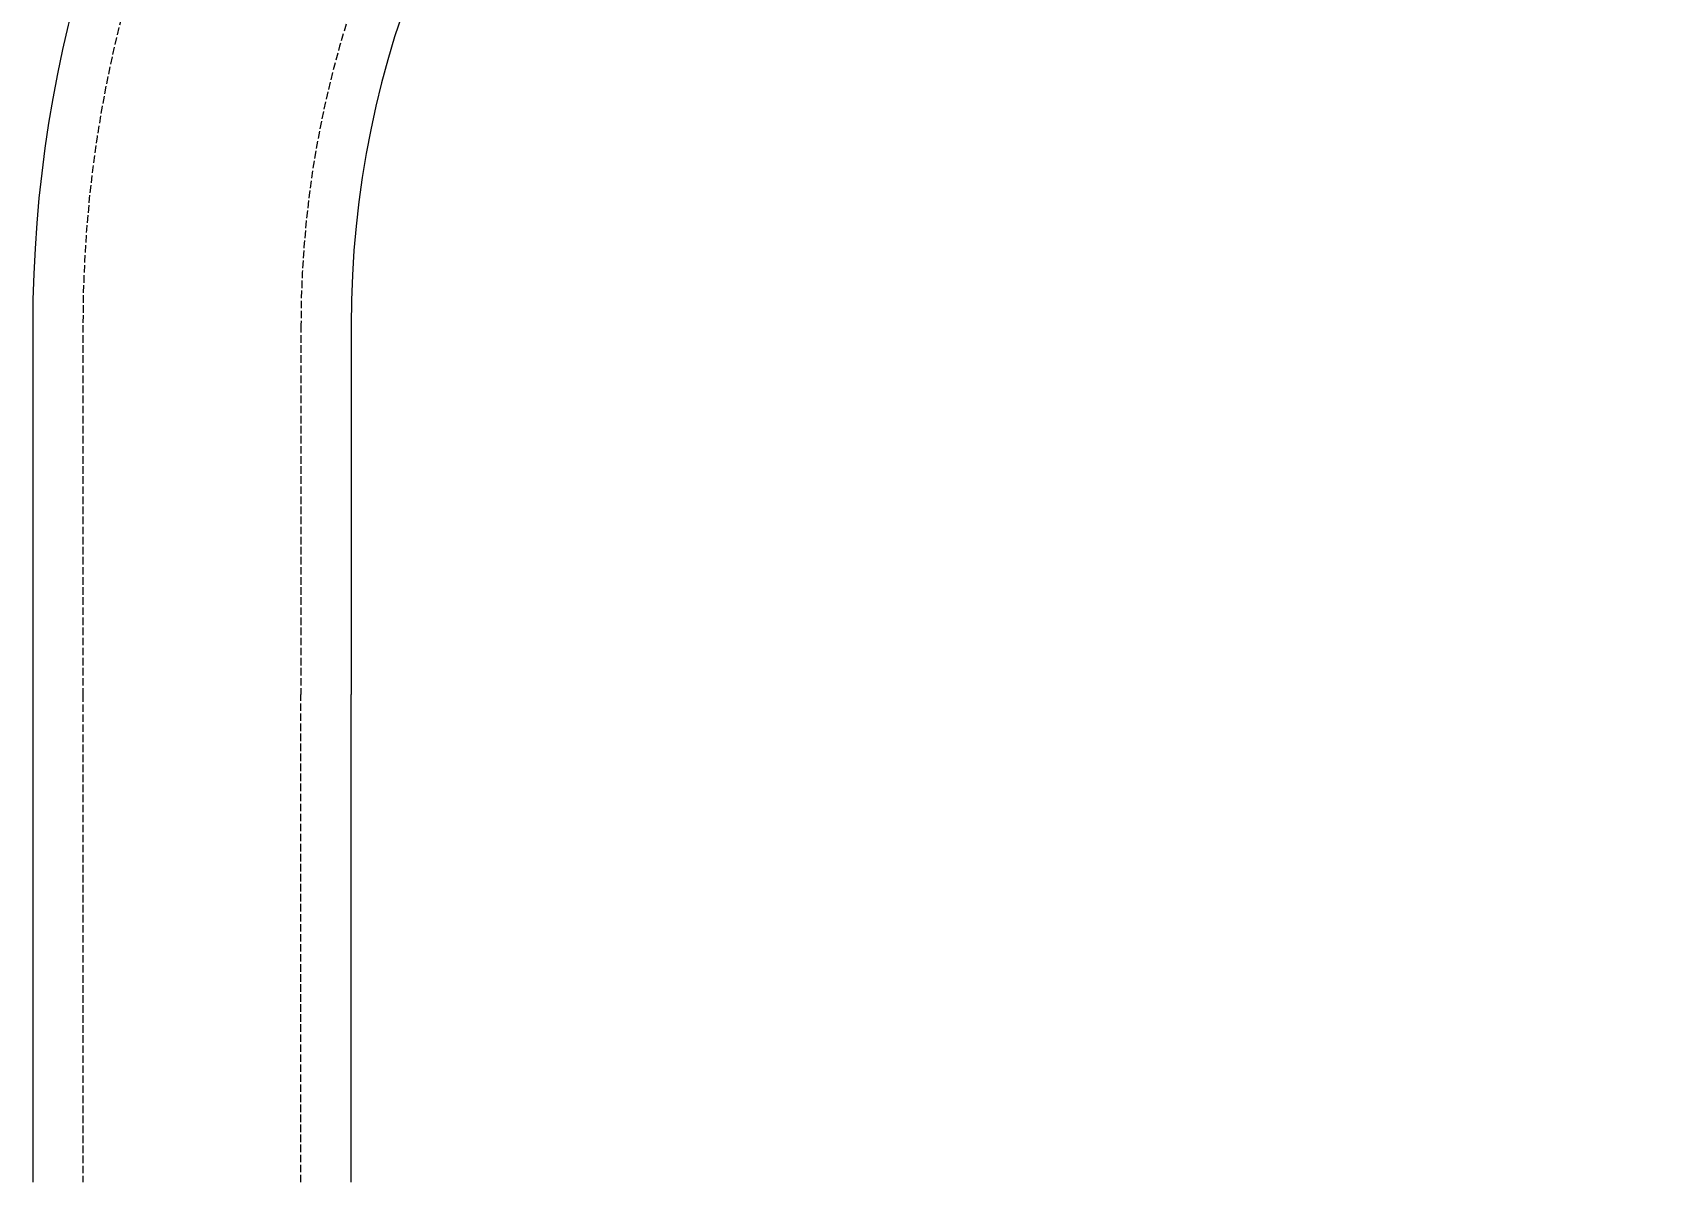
# Model space of a CAD drawing. Header units: millimetres. Extents: x 0 to 2102, y 0 to 1485.
# Drawn here: x 354.2 to 419.6, y 375.7 to 421.6 of the extents above; entities that cross this region are included whole.
import ezdxf

# ---------------------------------------------------------------- set-up
doc = ezdxf.new("R2010")
doc.units = ezdxf.units.MM
doc.header["$LTSCALE"] = 2.5
doc.linetypes.add('DASHED', pattern=[0.2067, 0.1654, -0.0413])
for name, color, linetype, lineweight in [('가려진 것(ISO)', 2, 'DASHED', 5), ('가시적인 것(ISO)', 3, 'Continuous', 5), ('치수(ISO)', 2, 'Continuous', 5)]:
    doc.layers.add(name, color=color, linetype=linetype, lineweight=lineweight)
doc.styles.add('치수 텍스트_PSTEK_POSCO', font='isocp.shx')
doc.dimstyles.new('치수_PSTEK_POSCO', dxfattribs={"dimscale": 2.5, "dimtxt": 5, "dimasz": 2.5, "dimexe": 2, "dimexo": 2.5, "dimgap": 1, "dimtad": 1, "dimrnd": 1e-08, "dimdsep": 46, "dimtxsty": '치수 텍스트_PSTEK_POSCO', "dimcen": 0.09, "dimdle": 10, "dimclrd": 7, "dimclre": 7, "dimclrt": 2, "dimadec": 1, "dimazin": 2, "dimtfac": 1, "dimtmove": 0, "dimatfit": 3, "dimfxl": 0, "dimtolj": 1, "dimlwd": -1, "dimlwe": -1, "dimarcsym": 0})

# ---------------------------------------------------------------- blocks, each defined once
blk = doc.blocks.new('*D27')
at = {"layer": 'Defpoints', "color": 0}
for p in [(372.846, 909.719), (703.806, 909.719), (569.346, 191.393)]:
    blk.add_point(p, dxfattribs=at)
at = {"layer": '치수(ISO)', "color": 7}
for p, q in [((379.096, 909.719), (708.806, 909.719)), ((703.806, 197.643), (703.806, 903.469)), ((575.596, 191.393), (708.806, 191.393))]:
    blk.add_line(p, q, dxfattribs=at)
for points in [[(702.764, 903.469), (704.848, 903.469), (703.806, 909.719)], [(702.764, 197.643), (704.848, 197.643), (703.806, 191.393)]]:
    blk.add_solid(points, dxfattribs=at)
at = {"layer": '치수(ISO)', "color": 2, "insert": (694.294, 411.152), "char_height": 12.5, "attachment_point": 4, "rotation": 90, "style": '치수 텍스트_PSTEK_POSCO'}
blk.add_mtext('\\A1;718.33(부스바/소켓포함 전체 길이)', dxfattribs=at)

msp = doc.modelspace()

# ---------------------------------------------------------------- linework, layer by layer
at = {"layer": '가려진 것(ISO)', "ltscale": 0.731128}
for p, q in [((356.228, 409.894), (356.228, 395.159)), ((364.928, 409.894), (364.928, 395.159))]:
    msp.add_line(p, q, dxfattribs=at)
at = {"layer": '가려진 것(ISO)', "ltscale": 0.725669}
for p, q in [((356.228, 395.159), (356.228, 375.695)), ((364.928, 375.695), (364.928, 395.159))]:
    msp.add_line(p, q, dxfattribs=at)
at = {"layer": '가려진 것(ISO)', "ltscale": 0.724697}
msp.add_arc((405.578, 409.894), 49.35, 90, 180, dxfattribs=at)
at = {"layer": '가려진 것(ISO)', "ltscale": 0.72686}
msp.add_arc((405.578, 409.894), 40.65, 90, 180, dxfattribs=at)
at = {"layer": '가시적인 것(ISO)'}
for p, q in [((354.228, 409.894), (354.228, 395.159)), ((366.928, 409.894), (366.928, 395.159)), ((354.228, 395.159), (354.228, 375.695)), ((366.928, 375.695), (366.928, 395.159))]:
    msp.add_line(p, q, dxfattribs=at)
for radius, start in [(51.35, 109.28107), (38.65, 90)]:
    msp.add_arc((405.578, 409.894), radius, start, 180, dxfattribs=at)

# ---------------------------------------------------------------- dimensions: what is measured, and where the dimension line sits
at = {"layer": '치수(ISO)', "color": 7}
dim = msp.add_linear_dim(base=(703.806, 909.719), p1=(569.346, 191.393), p2=(372.846, 909.719), angle=270, text='<>(부스바/소켓포함 전체 길이)', dimstyle='치수_PSTEK_POSCO', override={"dimdec": 2, "dimtp": 0, "dimtm": 0, "dimtdec": 2, "dimtofl": 0, "dimatfit": 1}, dxfattribs=at)
dim.commit()
dim.dimension.update_dxf_attribs({"geometry": '*D27', "text_midpoint": (703.806, 540.567), "dimtype": 160})

doc.saveas('drawing.dxf')
